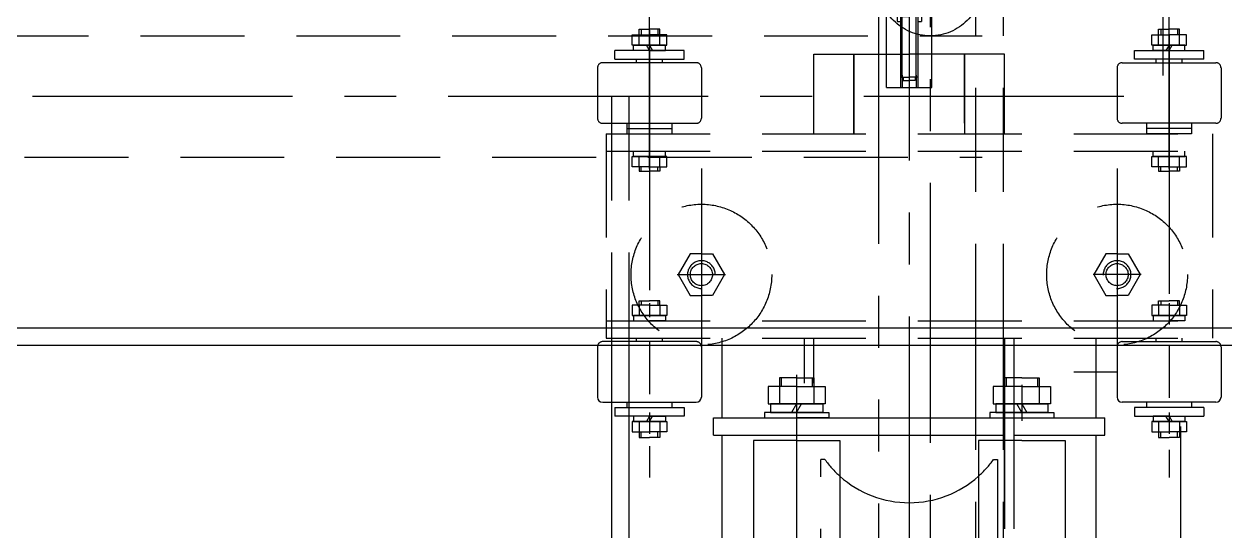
# Model space of a CAD drawing. Header units: millimetres. Extents: x 0 to 10092, y -1 to 7128.
# Drawn here: x 4886 to 5579, y 2116 to 2408 of the extents above; entities that cross this region are included whole.
import ezdxf

# ---------------------------------------------------------------- set-up
doc = ezdxf.new("R2010")
doc.units = ezdxf.units.MM
doc.header["$LTSCALE"] = 120
for name, pattern in [('F', [0.75, 0.5, -0.25]), ('G', [2, 1.25, -0.25, 0.25, -0.25]), ('K', [2.5, 1.25, -0.25, 0.25, -0.25, 0.25, -0.25])]:
    doc.linetypes.add(name, pattern=pattern)
for name, color, linetype in [('01', 7, 'Continuous'), ('02', 1, 'Continuous'), ('04', 2, 'F'), ('05', 4, 'G'), ('07', 6, 'K')]:
    doc.layers.add(name, color=color, linetype=linetype)

# ---------------------------------------------------------------- blocks, each defined once
blk = doc.blocks.new('rterter')
at = {"layer": '05'}
blk.add_line((3843.97, 2265.36), (3843.97, 2164.5), dxfattribs=at)
at = {"layer": '05', "color": 4, "linetype": 'G'}
for p, q in [((3621.72, 2258.09), (3621.72, 2216.47)), ((3653.47, 2259.55), (3653.47, 2214.78)), ((3685.22, 2259.55), (3685.22, 2214.78)), ((3716.97, 2258.09), (3716.97, 2216.47)), ((3748.72, 2258.09), (3748.72, 2216.47)), ((3748.72, 2258.09), (3748.72, 2216.47)), ((3780.47, 2259.55), (3780.47, 2214.78)), ((3812.22, 2259.55), (3812.22, 2214.78)), ((3843.97, 2259.55), (3843.97, 2214.78)), ((3485.53, 2237.14), (3890.46, 2237.14))]:
    blk.add_line(p, q, dxfattribs=at)
at = {"layer": '07', "color": 6, "linetype": 'K'}
for p, q in [((3843.97, 2260.64), (3835.08, 2260.64)), ((3835.08, 2260.64), (3835.08, 2254.64)), ((3839.57, 2260.64), (3839.57, 2254.64)), ((3843.97, 2260.64), (3852.85, 2260.64)), ((3848.37, 2260.64), (3848.37, 2254.64)), ((3852.85, 2260.64), (3852.85, 2254.64)), ((3639.34, 2253.64), (3640.34, 2254.64)), ((3639.34, 2253.64), (3639.34, 2250.87)), ((3639.34, 2253.64), (3699.34, 2253.64)), ((3640.34, 2254.64), (3698.34, 2254.64)), ((3647.92, 2257.64), (3659.02, 2257.64)), ((3647.92, 2257.64), (3647.92, 2254.64)), ((3659.02, 2257.64), (3659.02, 2254.64)), ((3679.67, 2257.64), (3679.67, 2254.64)), ((3690.77, 2257.64), (3679.67, 2257.64)), ((3690.77, 2257.64), (3690.77, 2254.64)), ((3699.34, 2253.64), (3698.34, 2254.64)), ((3699.34, 2253.64), (3699.34, 2250.87)), ((3702.84, 2253.64), (3703.84, 2254.64)), ((3702.84, 2253.64), (3762.84, 2253.64)), ((3702.84, 2253.64), (3702.84, 2250.87)), ((3703.84, 2254.64), (3761.84, 2254.64)), ((3711.42, 2257.64), (3711.42, 2254.64)), ((3711.42, 2257.64), (3722.52, 2257.64)), ((3722.52, 2257.64), (3722.52, 2254.64)), ((3754.27, 2257.64), (3743.17, 2257.64)), ((3743.17, 2257.64), (3743.17, 2254.64)), ((3754.27, 2257.64), (3754.27, 2254.64)), ((3762.84, 2253.64), (3761.84, 2254.64)), ((3762.84, 2253.64), (3762.84, 2250.87)), ((3766.34, 2253.64), (3767.34, 2254.64)), ((3766.34, 2253.64), (3826.34, 2253.64)), ((3766.34, 2253.64), (3766.34, 2250.87)), ((3767.34, 2254.64), (3825.34, 2254.64)), ((3774.92, 2257.64), (3774.92, 2254.64)), ((3774.92, 2257.64), (3786.02, 2257.64)), ((3786.02, 2257.64), (3786.02, 2254.64)), ((3806.67, 2257.64), (3817.77, 2257.64)), ((3806.67, 2257.64), (3806.67, 2254.64)), ((3817.77, 2257.64), (3817.77, 2254.64)), ((3826.34, 2253.64), (3825.34, 2254.64)), ((3826.34, 2253.64), (3826.34, 2250.87)), ((3829.84, 2253.64), (3830.84, 2254.64)), ((3829.84, 2253.64), (3858.09, 2253.64)), ((3829.84, 2253.64), (3829.84, 2250.87)), ((3830.84, 2254.64), (3857.09, 2254.64)), ((3835.08, 2254.64), (3843.97, 2254.64)), ((3838.47, 2254.64), (3838.47, 2213.14)), ((3852.85, 2254.64), (3843.97, 2254.64)), ((3849.47, 2254.64), (3849.47, 2213.14)), ((3858.09, 2253.64), (3857.09, 2254.64)), ((3858.09, 2253.64), (3858.09, 2250.87)), ((3607.38, 2250.87), (3667.81, 2250.87)), ((3607.38, 2250.87), (3607.38, 2246.59)), ((3607.38, 2246.59), (3667.81, 2246.59)), ((3613.69, 2246.59), (3613.69, 2244.59)), ((3629.74, 2246.59), (3629.74, 2244.59)), ((3639.34, 2250.87), (3699.34, 2250.87)), ((3645.44, 2246.59), (3645.44, 2244.59)), ((3661.49, 2246.59), (3661.49, 2244.59)), ((3667.81, 2250.87), (3667.81, 2246.59)), ((3670.88, 2250.87), (3670.88, 2246.59)), ((3670.88, 2250.87), (3731.31, 2250.87)), ((3670.88, 2246.59), (3731.31, 2246.59)), ((3677.19, 2246.59), (3677.19, 2244.59)), ((3693.24, 2246.59), (3693.24, 2244.59)), ((3702.84, 2250.87), (3762.84, 2250.87)), ((3708.94, 2246.59), (3708.94, 2244.59)), ((3724.99, 2246.59), (3724.99, 2244.59)), ((3731.31, 2250.87), (3731.31, 2246.59)), ((3734.38, 2250.87), (3794.81, 2250.87)), ((3734.38, 2250.87), (3734.38, 2246.59)), ((3734.38, 2246.59), (3794.81, 2246.59)), ((3740.69, 2246.59), (3740.69, 2244.59)), ((3756.74, 2246.59), (3756.74, 2244.59)), ((3766.34, 2250.87), (3826.34, 2250.87)), ((3772.44, 2246.59), (3772.44, 2244.59)), ((3788.49, 2246.59), (3788.49, 2244.59)), ((3794.81, 2250.87), (3794.81, 2246.59)), ((3797.88, 2250.87), (3858.31, 2250.87)), ((3797.88, 2250.87), (3797.88, 2246.59)), ((3797.88, 2246.59), (3858.31, 2246.59)), ((3804.19, 2246.59), (3804.19, 2244.59)), ((3820.24, 2246.59), (3820.24, 2244.59)), ((3829.84, 2250.87), (3858.31, 2250.87)), ((3835.94, 2246.59), (3835.94, 2244.59)), ((3851.99, 2246.59), (3851.99, 2244.59)), ((3858.31, 2250.87), (3858.31, 2246.59)), ((3612.19, 2244.59), (3612.19, 2229.69)), ((3631.24, 2244.59), (3612.19, 2244.59)), ((3631.24, 2244.59), (3631.24, 2229.69)), ((3643.94, 2244.59), (3662.99, 2244.59)), ((3643.94, 2244.59), (3643.94, 2229.69)), ((3662.99, 2244.59), (3662.99, 2229.69)), ((3694.74, 2244.59), (3675.69, 2244.59)), ((3675.69, 2244.59), (3675.69, 2229.69)), ((3694.74, 2244.59), (3694.74, 2229.69)), ((3707.44, 2244.59), (3707.44, 2229.69)), ((3707.44, 2244.59), (3726.49, 2244.59)), ((3726.49, 2244.59), (3726.49, 2229.69)), ((3758.24, 2244.59), (3739.19, 2244.59)), ((3739.19, 2244.59), (3739.19, 2229.69)), ((3758.24, 2244.59), (3758.24, 2229.69)), ((3770.94, 2244.59), (3770.94, 2229.69)), ((3770.94, 2244.59), (3789.99, 2244.59)), ((3789.99, 2244.59), (3789.99, 2229.69)), ((3802.69, 2244.59), (3802.69, 2229.69)), ((3821.74, 2244.59), (3802.69, 2244.59)), ((3821.74, 2244.59), (3821.74, 2229.69)), ((3834.44, 2244.59), (3853.49, 2244.59)), ((3834.44, 2244.59), (3834.44, 2229.69)), ((3853.49, 2244.59), (3853.49, 2229.69)), ((3607.38, 2227.69), (3667.81, 2227.69)), ((3607.38, 2227.69), (3607.38, 2223.41)), ((3631.24, 2229.69), (3612.19, 2229.69)), ((3613.69, 2229.69), (3613.69, 2227.69)), ((3629.74, 2229.69), (3629.74, 2227.69)), ((3643.94, 2229.69), (3662.99, 2229.69)), ((3645.44, 2229.69), (3645.44, 2227.69)), ((3661.49, 2229.69), (3661.49, 2227.69)), ((3667.81, 2227.69), (3667.81, 2223.41)), ((3670.88, 2227.69), (3731.31, 2227.69)), ((3670.88, 2227.69), (3670.88, 2223.41)), ((3694.74, 2229.69), (3675.69, 2229.69)), ((3677.19, 2229.69), (3677.19, 2227.69)), ((3693.24, 2229.69), (3693.24, 2227.69)), ((3707.44, 2229.69), (3726.49, 2229.69)), ((3708.94, 2229.69), (3708.94, 2227.69)), ((3724.99, 2229.69), (3724.99, 2227.69)), ((3731.31, 2227.69), (3731.31, 2223.41)), ((3734.38, 2227.69), (3794.81, 2227.69)), ((3734.38, 2227.69), (3734.38, 2223.41)), ((3758.24, 2229.69), (3739.19, 2229.69)), ((3740.69, 2229.69), (3740.69, 2227.69)), ((3756.74, 2229.69), (3756.74, 2227.69)), ((3770.94, 2229.69), (3789.99, 2229.69)), ((3772.44, 2229.69), (3772.44, 2227.69)), ((3788.49, 2229.69), (3788.49, 2227.69)), ((3794.81, 2227.69), (3794.81, 2223.41)), ((3797.88, 2227.69), (3858.31, 2227.69)), ((3797.88, 2227.69), (3797.88, 2223.41)), ((3821.74, 2229.69), (3802.69, 2229.69)), ((3804.19, 2229.69), (3804.19, 2227.69)), ((3820.24, 2229.69), (3820.24, 2227.69)), ((3834.44, 2229.69), (3853.49, 2229.69)), ((3835.94, 2229.69), (3835.94, 2227.69)), ((3851.99, 2229.69), (3851.99, 2227.69)), ((3858.31, 2227.69), (3858.31, 2223.41)), ((3607.38, 2223.41), (3667.81, 2223.41)), ((3639.34, 2220.64), (3639.34, 2223.41)), ((3640.34, 2219.64), (3639.34, 2220.64)), ((3639.34, 2220.64), (3699.34, 2220.64)), ((3640.34, 2219.64), (3698.34, 2219.64)), ((3647.92, 2216.64), (3647.92, 2219.64)), ((3659.02, 2216.64), (3659.02, 2219.64)), ((3667.81, 2223.41), (3670.88, 2223.41)), ((3670.88, 2223.41), (3731.31, 2223.41)), ((3679.67, 2216.64), (3679.67, 2219.64)), ((3690.77, 2216.64), (3690.77, 2219.64)), ((3698.34, 2219.64), (3699.34, 2220.64)), ((3699.34, 2220.64), (3699.34, 2223.41)), ((3702.84, 2220.64), (3702.84, 2223.41)), ((3702.84, 2220.64), (3762.84, 2220.64)), ((3703.84, 2219.64), (3702.84, 2220.64)), ((3703.84, 2219.64), (3761.84, 2219.64)), ((3711.42, 2216.64), (3711.42, 2219.64)), ((3722.52, 2216.64), (3722.52, 2219.64)), ((3731.31, 2223.41), (3734.38, 2223.41)), ((3734.38, 2223.41), (3794.81, 2223.41)), ((3743.17, 2216.64), (3743.17, 2219.64)), ((3754.27, 2216.64), (3754.27, 2219.64)), ((3761.84, 2219.64), (3762.84, 2220.64)), ((3762.84, 2220.64), (3762.84, 2223.41)), ((3766.34, 2220.64), (3766.34, 2223.41)), ((3766.34, 2220.64), (3826.34, 2220.64)), ((3767.34, 2219.64), (3766.34, 2220.64)), ((3767.34, 2219.64), (3825.34, 2219.64)), ((3774.92, 2216.64), (3774.92, 2219.64)), ((3786.02, 2216.64), (3786.02, 2219.64)), ((3794.81, 2223.41), (3797.88, 2223.41)), ((3797.88, 2223.41), (3858.31, 2223.41)), ((3806.67, 2216.64), (3806.67, 2219.64)), ((3817.77, 2216.64), (3817.77, 2219.64)), ((3825.34, 2219.64), (3826.34, 2220.64)), ((3826.34, 2220.64), (3826.34, 2223.41)), ((3829.84, 2220.64), (3829.84, 2223.41)), ((3829.84, 2220.64), (3858.09, 2220.64)), ((3830.84, 2219.64), (3829.84, 2220.64)), ((3830.84, 2219.64), (3857.09, 2219.64)), ((3830.84, 2171.64), (3830.84, 2219.64)), ((3836.97, 2219.64), (3836.97, 2209.64)), ((3850.97, 2219.64), (3850.97, 2209.64)), ((3857.09, 2219.64), (3858.09, 2220.64)), ((3857.09, 2171.64), (3857.09, 2219.64)), ((3858.09, 2220.64), (3858.09, 2223.41)), ((3647.92, 2216.64), (3659.02, 2216.64)), ((3690.77, 2216.64), (3679.67, 2216.64)), ((3711.42, 2216.64), (3722.52, 2216.64)), ((3754.27, 2216.64), (3743.17, 2216.64)), ((3774.92, 2216.64), (3786.02, 2216.64)), ((3806.67, 2216.64), (3817.77, 2216.64)), ((3838.47, 2213.14), (3843.97, 2213.14)), ((3838.47, 2213.14), (3838.97, 2212.64)), ((3838.97, 2212.64), (3838.97, 2177.58)), ((3838.97, 2212.64), (3843.97, 2212.64)), ((3839.97, 2177.58), (3839.97, 2212.64)), ((3849.47, 2213.14), (3843.97, 2213.14)), ((3848.97, 2212.64), (3843.97, 2212.64)), ((3847.97, 2177.58), (3847.97, 2212.64)), ((3849.47, 2213.14), (3848.97, 2212.64)), ((3848.97, 2212.64), (3848.97, 2177.58)), ((3836.97, 2209.64), (3838.97, 2209.64)), ((3848.97, 2209.64), (3850.97, 2209.64)), ((3838.97, 2178.64), (3838.97, 2171.64)), ((3838.97, 2177.58), (3843.97, 2177.58)), ((3839.97, 2178.64), (3839.97, 2171.64)), ((3840.47, 2177.58), (3840.47, 2175.58)), ((3848.97, 2177.58), (3843.97, 2177.58)), ((3847.47, 2177.58), (3847.47, 2175.58)), ((3847.97, 2178.64), (3847.97, 2171.64)), ((3848.97, 2178.64), (3848.97, 2171.64)), ((3830.84, 2171.64), (3857.09, 2171.64)), ((3840.47, 2175.58), (3843.97, 2175.58)), ((3847.47, 2175.58), (3843.97, 2175.58))]:
    blk.add_line(p, q, dxfattribs=at)
for centre, start, end in [((3653.5, 2274.63), 251.81383, 287.99958), ((3685.19, 2274.63), 252.00042, 288.18617), ((3717, 2274.63), 251.81383, 287.99958), ((3748.69, 2274.63), 252.00042, 288.18617), ((3780.5, 2274.63), 251.81383, 287.99958), ((3812.25, 2274.63), 251.81383, 287.99958), ((3653.5, 2199.64), 72.00042, 108.18617), ((3685.19, 2199.64), 71.81383, 107.99958), ((3717, 2199.64), 72.00042, 108.18617), ((3748.69, 2199.64), 71.81383, 107.99958), ((3780.5, 2199.64), 72.00042, 108.18617), ((3812.25, 2199.64), 72.00042, 108.18617)]:
    blk.add_arc(centre, 17.87, start, end, dxfattribs=at)
blk = doc.blocks.new('*U23')
at = {"layer": '01'}
for p, q in [((-15.1, 5), (-15.1, 0)), ((0, 5), (-15.1, 5)), ((-15.1, 0), (0, 0)), ((0, 0), (-2.89, 5)), ((0, 5), (2.89, 0)), ((0, 5), (15.1, 5)), ((15.1, 0), (0, 0)), ((15.1, 5), (15.1, 0))]:
    blk.add_line(p, q, dxfattribs=at)
at = {"layer": '05'}
blk.add_line((0, 7.1), (0, -2.1), dxfattribs=at)
blk = doc.blocks.new('*U22')
at = {"layer": '01'}
for p, q in [((-9.2, 3.1), (-9.2, 0)), ((0, 3.1), (-9.2, 3.1)), ((-9.2, 0), (0, 0)), ((0, 0), (-1.79, 3.1)), ((0, 3.1), (1.79, 0)), ((0, 3.1), (9.2, 3.1)), ((9.2, 0), (0, 0)), ((9.2, 3.1), (9.2, 0))]:
    blk.add_line(p, q, dxfattribs=at)
at = {"layer": '05'}
blk.add_line((0, 5.2), (0, -2.1), dxfattribs=at)
blk = doc.blocks.new('*U25')
at = {"layer": '01'}
for p, q in [((-6, 0), (-6, 10.02)), ((-6, 10.02), (0, 10.02)), ((0, 10.02), (0, 0)), ((-6, 6), (0, 6)), ((0, -10.02), (0, 0)), ((-6, 0), (-6, -10.02)), ((-6, -6), (0, -6)), ((-6, -10.02), (0, -10.02))]:
    blk.add_line(p, q, dxfattribs=at)
at = {"layer": '05'}
blk.add_line((-7.05, 0), (1.05, 0), dxfattribs=at)
blk = doc.blocks.new('*U26')
at = {"layer": '01'}
for p, q in [((-10, 0), (-10, 16.48)), ((-10, 16.48), (0, 16.48)), ((0, 16.48), (0, 0)), ((-10, 10), (0, 10)), ((0, -16.48), (0, 0)), ((-10, 0), (-10, -16.48)), ((-10, -10), (0, -10)), ((-10, -16.48), (0, -16.48))]:
    blk.add_line(p, q, dxfattribs=at)
at = {"layer": '05'}
blk.add_line((-11.05, 0), (1.05, 0), dxfattribs=at)

msp = doc.modelspace()

# ---------------------------------------------------------------- linework, layer by layer
for p, q in [((5277.1781, 2324.7471), (5277.1781, 2210.1452)), ((5517.1781, 2324.7471), (5517.1781, 2210.1452)), ((5289.1781, 2180.9149), (5289.1781, 2221.9099)), ((5342.1781, 2200.9149), (5342.1781, 2221.9099)), ((5505.1781, 2180.9149), (5505.1781, 2221.9099)), ((5284.1781, 2170.9149), (5284.1781, 2180.9149)), ((5510.1781, 2170.9149), (5510.1781, 2180.9149)), ((5284.1781, 2170.9149), (5332.1781, 2170.9149)), ((5289.1781, 1786.9099), (5289.1781, 2170.9149)), ((5505.1781, 1786.9099), (5505.1781, 2170.9149)), ((5332.1781, 2167.9149), (5307.1781, 2167.9149)), ((5332.1781, 2167.9149), (5357.1781, 2167.9149)), ((5462.1781, 2167.9149), (5437.1781, 2167.9149)), ((5462.1781, 2167.9149), (5487.1781, 2167.9149))]:
    msp.add_line(p, q)
at = {"layer": '01'}
for p, q in [((1503.8418, 2232.9099), (5738.8418, 2232.9099)), ((1503.8418, 2222.9099), (5738.8418, 2222.9099)), ((5492.1781, 2207.4099), (5517.1781, 2207.4099)), ((5332.1781, 2203.9149), (5322.1781, 2203.9149)), ((5322.1781, 2203.9149), (5322.1781, 2198.9149)), ((5332.1781, 2203.9149), (5342.1781, 2203.9149)), ((5342.1781, 2203.9149), (5342.1781, 2198.9149)), ((5462.1781, 2203.9149), (5452.1781, 2203.9149)), ((5452.1781, 2203.9149), (5452.1781, 2198.9149)), ((5462.1781, 2203.9149), (5472.1781, 2203.9149)), ((5472.1781, 2203.9149), (5472.1781, 2198.9149)), ((5220.1781, 2189.9099), (5247.1781, 2189.9099)), ((5227.1781, 2186.9099), (5241.1781, 2186.9099)), ((5234.1781, 2189.9099), (5234.1781, 2186.9099)), ((5234.1781, 2186.9099), (5241.1781, 2186.9099)), ((5239.6781, 2186.9099), (5254.6781, 2186.9099)), ((5247.1781, 2189.9099), (5274.1781, 2189.9099)), ((5253.1781, 2186.9099), (5267.1781, 2186.9099)), ((5253.1781, 2186.9099), (5260.1781, 2186.9099)), ((5260.1781, 2189.9099), (5260.1781, 2186.9099)), ((5547.1781, 2189.9099), (5520.1781, 2189.9099)), ((5541.1781, 2186.9099), (5527.1781, 2186.9099)), ((5534.1781, 2189.9099), (5534.1781, 2186.9099)), ((5541.1781, 2186.9099), (5534.1781, 2186.9099)), ((5554.6781, 2186.9099), (5539.6781, 2186.9099)), ((5574.1781, 2189.9099), (5547.1781, 2189.9099)), ((5567.1781, 2186.9099), (5553.1781, 2186.9099)), ((5560.1781, 2186.9099), (5553.1781, 2186.9099)), ((5560.1781, 2189.9099), (5560.1781, 2186.9099)), ((5313.6781, 2183.9149), (5313.6781, 2180.9149)), ((5332.1781, 2183.9149), (5313.6781, 2183.9149)), ((5332.1781, 2183.9149), (5350.6781, 2183.9149)), ((5350.6781, 2180.9149), (5332.1781, 2180.9149)), ((5350.6781, 2183.9149), (5350.6781, 2180.9149)), ((5443.6781, 2183.9149), (5443.6781, 2180.9149)), ((5462.1781, 2183.9149), (5443.6781, 2183.9149)), ((5443.6781, 2180.9149), (5462.1781, 2180.9149)), ((5462.1781, 2183.9149), (5480.6781, 2183.9149)), ((5480.6781, 2183.9149), (5480.6781, 2180.9149)), ((5241.1781, 2172.8099), (5241.1781, 2169.5729)), ((5253.1781, 2172.8099), (5253.1781, 2169.5729)), ((5541.1781, 2172.8099), (5541.1781, 2169.5729)), ((5553.1781, 2172.8099), (5553.1781, 2169.5729)), ((5241.1781, 2169.5729), (5247.1781, 2169.5729)), ((5253.1781, 2169.5729), (5247.1781, 2169.5729)), ((5541.1781, 2169.5729), (5547.1781, 2169.5729)), ((5553.1781, 2169.5729), (5547.1781, 2169.5729))]:
    msp.add_line(p, q, dxfattribs=at)
at = {"layer": '01', "color": 7, "linetype": 'Continuous'}
for p, q in [((5452.1781, 2226.9099), (5452.1781, 2116.9099)), ((5217.1781, 2221.9099), (5217.1781, 2192.9099)), ((5225.3418, 2222.4099), (5225.3418, 1871.4126)), ((5235.3418, 2222.4099), (5235.3418, 1871.4126)), ((5277.1781, 2221.9099), (5277.1781, 2192.9099)), ((5452.1781, 2116.9099), (5452.1781, 2221.9099)), ((5457.6781, 2116.9099), (5457.6781, 2221.9099)), ((5517.1781, 2221.9099), (5517.1781, 2192.9099)), ((5577.1781, 2221.9099), (5577.1781, 2192.9099)), ((5267.1781, 2181.9099), (5227.1781, 2181.9099)), ((5284.1781, 2180.9149), (5452.1781, 2180.9149)), ((5457.6781, 2180.9149), (5510.1781, 2180.9149)), ((5527.1781, 2181.9099), (5567.1781, 2181.9099)), ((5332.1781, 2170.9149), (5452.1781, 2170.9149)), ((5457.6781, 2170.9149), (5510.1781, 2170.9149)), ((5307.1781, 2167.9149), (5307.1781, 1786.9099)), ((5357.1781, 2167.9149), (5357.1781, 1786.9099)), ((5437.1781, 2167.9149), (5437.1781, 1786.9099)), ((5487.1781, 2167.9149), (5487.1781, 1786.9099))]:
    msp.add_line(p, q, dxfattribs=at)
for centre, start, end in [((5220.1781, 2192.9099), 180, 270), ((5574.1781, 2192.9099), 270, 0)]:
    msp.add_arc(centre, 3, start, end, dxfattribs=at)
at = {"layer": '01'}
for centre, radius, start, end in [((5274.1781, 2192.9099), 3, 270, 0), ((5520.1781, 2192.9099), 3, 180, 270), ((5397.1781, 2191.9099), 60, 228.1896851, 270), ((5397.1781, 2191.9099), 60, 270, 311.8103149)]:
    msp.add_arc(centre, radius, start, end, dxfattribs=at)
at = {"layer": '02'}
for p, q in [((5323.1781, 2203.9149), (5323.1781, 2198.9149)), ((5341.1781, 2203.9149), (5341.1781, 2198.9149)), ((5453.1781, 2203.9149), (5453.1781, 2198.9149)), ((5471.1781, 2203.9149), (5471.1781, 2198.9149)), ((5242.3781, 2169.5729), (5242.3781, 2172.8099)), ((5251.9781, 2169.5729), (5251.9781, 2172.8099)), ((5542.3781, 2169.5729), (5542.3781, 2172.8099)), ((5551.9781, 2169.5729), (5551.9781, 2172.8099))]:
    msp.add_line(p, q, dxfattribs=at)
at = {"layer": '04', "color": 2, "linetype": 'F'}
for p, q in [((5435.3418, 2551.4099), (5435.3418, 2222.4099)), ((5451.3418, 2551.4099), (5451.3418, 2222.4099)), ((1803.3418, 2401.4099), (5439.3418, 2401.4099)), ((5237.1631, 2402.0099), (5247.1781, 2402.0099)), ((5237.1631, 2396.0099), (5237.1631, 2402.0099)), ((5241.1781, 2402.0099), (5241.1781, 2405.2469)), ((5241.1781, 2405.2469), (5247.1781, 2405.2469)), ((5241.1781, 2396.0099), (5241.1781, 2402.0099)), ((5242.3781, 2405.2469), (5242.3781, 2402.0099)), ((5253.1781, 2405.2469), (5247.1781, 2405.2469)), ((5247.1781, 2394.9582), (5247.1781, 2403.0616)), ((5257.1931, 2402.0099), (5247.1781, 2402.0099)), ((5251.9781, 2405.2469), (5251.9781, 2402.0099)), ((5253.1781, 2402.0099), (5253.1781, 2405.2469)), ((5253.1781, 2396.0099), (5253.1781, 2402.0099)), ((5257.1931, 2396.0099), (5257.1931, 2402.0099)), ((5537.1631, 2402.0099), (5547.1781, 2402.0099)), ((5537.1631, 2396.0099), (5537.1631, 2402.0099)), ((5541.1781, 2402.0099), (5541.1781, 2405.2469)), ((5541.1781, 2405.2469), (5547.1781, 2405.2469)), ((5541.1781, 2396.0099), (5541.1781, 2402.0099)), ((5542.3781, 2405.2469), (5542.3781, 2402.0099)), ((5553.1781, 2405.2469), (5547.1781, 2405.2469)), ((5547.1781, 2394.9582), (5547.1781, 2403.0616)), ((5557.1931, 2402.0099), (5547.1781, 2402.0099)), ((5551.9781, 2405.2469), (5551.9781, 2402.0099)), ((5553.1781, 2402.0099), (5553.1781, 2405.2469)), ((5553.1781, 2396.0099), (5553.1781, 2402.0099)), ((5557.1931, 2396.0099), (5557.1931, 2402.0099)), ((5267.1781, 2392.9099), (5227.1781, 2392.9099)), ((5227.1781, 2387.9099), (5227.1781, 2392.9099)), ((5247.1781, 2396.0099), (5237.1631, 2396.0099)), ((5237.9781, 2396.0099), (5247.1781, 2396.0099)), ((5237.9781, 2392.9099), (5237.9781, 2396.0099)), ((5247.1781, 2392.9099), (5237.9781, 2392.9099)), ((5247.1781, 2392.9099), (5245.3883, 2396.0099)), ((5247.1781, 2390.8132), (5247.1781, 2398.1056)), ((5256.3781, 2396.0099), (5247.1781, 2396.0099)), ((5247.1781, 2396.0099), (5248.9679, 2392.9099)), ((5247.1781, 2396.0099), (5257.1931, 2396.0099)), ((5247.1781, 2392.9099), (5256.3781, 2392.9099)), ((5256.3781, 2392.9099), (5256.3781, 2396.0099)), ((5267.1781, 2387.9099), (5267.1781, 2392.9099)), ((5527.1781, 2392.9099), (5567.1781, 2392.9099)), ((5527.1781, 2387.9099), (5527.1781, 2392.9099)), ((5547.1781, 2396.0099), (5537.1631, 2396.0099)), ((5537.9781, 2396.0099), (5547.1781, 2396.0099)), ((5537.9781, 2392.9099), (5537.9781, 2396.0099)), ((5547.1781, 2392.9099), (5537.9781, 2392.9099)), ((5547.1781, 2396.0099), (5545.3883, 2392.9099)), ((5547.1781, 2390.8132), (5547.1781, 2398.1056)), ((5556.3781, 2396.0099), (5547.1781, 2396.0099)), ((5547.1781, 2392.9099), (5548.9679, 2396.0099)), ((5547.1781, 2396.0099), (5557.1931, 2396.0099)), ((5547.1781, 2392.9099), (5556.3781, 2392.9099)), ((5556.3781, 2392.9099), (5556.3781, 2396.0099)), ((5567.1781, 2387.9099), (5567.1781, 2392.9099)), ((5247.1781, 2385.9099), (5220.1781, 2385.9099)), ((5227.1781, 2387.9099), (5267.1781, 2387.9099)), ((5239.6781, 2385.9099), (5239.6781, 2387.9099)), ((5274.1781, 2385.9099), (5247.1781, 2385.9099)), ((5254.6781, 2385.9099), (5254.6781, 2387.9099)), ((5342.1781, 2390.9099), (5397.1781, 2390.9099)), ((5342.1781, 2344.9099), (5342.1781, 2390.9099)), ((5365.1781, 2344.9099), (5365.1781, 2390.9099)), ((5365.1781, 2390.9099), (5365.1781, 2344.9099)), ((5452.1781, 2390.9099), (5397.1781, 2390.9099)), ((5429.1781, 2350.9099), (5429.1781, 2390.9099)), ((5429.1781, 2390.9099), (5429.1781, 2344.9099)), ((5452.1781, 2344.9099), (5452.1781, 2390.9099)), ((5520.1781, 2385.9099), (5547.1781, 2385.9099)), ((5567.1781, 2387.9099), (5527.1781, 2387.9099)), ((5539.6781, 2385.9099), (5539.6781, 2387.9099)), ((5547.1781, 2385.9099), (5574.1781, 2385.9099)), ((5554.6781, 2385.9099), (5554.6781, 2387.9099)), ((5217.1781, 2382.9099), (5217.1781, 2353.9099)), ((5277.1781, 2382.9099), (5277.1781, 2353.9099)), ((5517.1781, 2382.9099), (5517.1781, 2353.9099)), ((5577.1781, 2382.9099), (5577.1781, 2353.9099)), ((5225.3418, 2366.4099), (5225.3418, 2222.4099)), ((5235.3418, 2366.4099), (5225.3418, 2366.4099)), ((5235.3418, 2366.4099), (5235.3418, 2222.4099)), ((5220.1781, 2350.9099), (5247.1781, 2350.9099)), ((5234.1781, 2350.9099), (5234.1781, 2347.9099)), ((5247.1781, 2350.9099), (5274.1781, 2350.9099)), ((5260.1781, 2350.9099), (5260.1781, 2347.9099)), ((5547.1781, 2350.9099), (5520.1781, 2350.9099)), ((5534.1781, 2350.9099), (5534.1781, 2347.9099)), ((5574.1781, 2350.9099), (5547.1781, 2350.9099)), ((5560.1781, 2350.9099), (5560.1781, 2347.9099)), ((5222.1781, 2344.9099), (5222.1781, 2226.9099)), ((5222.1781, 2344.9099), (5572.1781, 2344.9099)), ((5234.1781, 2347.9099), (5234.1781, 2344.9099)), ((5234.1781, 2347.9099), (5247.1781, 2347.9099)), ((5234.1781, 2344.9099), (5260.1781, 2344.9099)), ((5247.1781, 2347.9099), (5260.1781, 2347.9099)), ((5260.1781, 2347.9099), (5260.1781, 2344.9099)), ((5547.1781, 2347.9099), (5534.1781, 2347.9099)), ((5534.1781, 2347.9099), (5534.1781, 2344.9099)), ((5560.1781, 2344.9099), (5534.1781, 2344.9099)), ((5560.1781, 2347.9099), (5547.1781, 2347.9099)), ((5560.1781, 2347.9099), (5560.1781, 2344.9099)), ((5572.1781, 2344.9099), (5572.1781, 2226.9099)), ((5247.1781, 2329.7132), (5247.1781, 2337.0056)), ((5247.1781, 2336.962), (5247.1781, 2330.0983)), ((5547.1781, 2329.7132), (5547.1781, 2337.0056)), ((5547.1781, 2336.962), (5547.1781, 2330.0983)), ((3626.3418, 2331.4099), (5439.3418, 2331.4099)), ((5222.1781, 2334.9099), (5572.1781, 2334.9099)), ((5237.1631, 2331.8099), (5247.1781, 2331.8099)), ((5237.1631, 2325.8099), (5237.1631, 2331.8099)), ((5237.9781, 2331.8099), (5237.9781, 2334.9099)), ((5247.1781, 2331.8099), (5237.9781, 2331.8099)), ((5241.1781, 2325.8099), (5241.1781, 2331.8099)), ((5247.1781, 2324.7582), (5247.1781, 2332.8616)), ((5257.1931, 2331.8099), (5247.1781, 2331.8099)), ((5247.1781, 2331.8099), (5256.3781, 2331.8099)), ((5253.1781, 2325.8099), (5253.1781, 2331.8099)), ((5256.3781, 2331.8099), (5256.3781, 2334.9099)), ((5257.1931, 2325.8099), (5257.1931, 2331.8099)), ((5537.1631, 2331.8099), (5547.1781, 2331.8099)), ((5537.1631, 2325.8099), (5537.1631, 2331.8099)), ((5537.9781, 2331.8099), (5537.9781, 2334.9099)), ((5547.1781, 2331.8099), (5537.9781, 2331.8099)), ((5541.1781, 2325.8099), (5541.1781, 2331.8099)), ((5547.1781, 2324.7582), (5547.1781, 2332.8616)), ((5557.1931, 2331.8099), (5547.1781, 2331.8099)), ((5547.1781, 2331.8099), (5556.3781, 2331.8099)), ((5553.1781, 2325.8099), (5553.1781, 2331.8099)), ((5556.3781, 2331.8099), (5556.3781, 2334.9099)), ((5557.1931, 2325.8099), (5557.1931, 2331.8099)), ((5247.1781, 2325.8099), (5237.1631, 2325.8099)), ((5241.1781, 2325.8099), (5241.1781, 2323.3768)), ((5241.1781, 2323.3768), (5247.1781, 2323.3768)), ((5242.3781, 2323.3768), (5242.3781, 2325.8099)), ((5247.1781, 2325.8099), (5257.1931, 2325.8099)), ((5253.1781, 2323.3768), (5247.1781, 2323.3768)), ((5251.9781, 2323.3768), (5251.9781, 2325.8099)), ((5253.1781, 2325.8099), (5253.1781, 2323.3768)), ((5547.1781, 2325.8099), (5537.1631, 2325.8099)), ((5541.1781, 2325.8099), (5541.1781, 2323.3768)), ((5541.1781, 2323.3768), (5547.1781, 2323.3768)), ((5542.3781, 2323.3768), (5542.3781, 2325.8099)), ((5547.1781, 2325.8099), (5557.1931, 2325.8099)), ((5553.1781, 2323.3768), (5547.1781, 2323.3768)), ((5551.9781, 2323.3768), (5551.9781, 2325.8099)), ((5553.1781, 2325.8099), (5553.1781, 2323.3768)), ((5270.7307, 2275.5867), (5263.8031, 2263.5867)), ((5277.1781, 2275.5867), (5270.7307, 2275.5867)), ((5277.1781, 2276.1513), (5277.1781, 2250.7713)), ((5277.1781, 2275.5867), (5283.6254, 2275.5867)), ((5283.6254, 2275.5867), (5290.5531, 2263.5867)), ((5510.7307, 2275.5867), (5503.8031, 2263.5867)), ((5517.1781, 2275.5867), (5510.7307, 2275.5867)), ((5517.1781, 2276.1513), (5517.1781, 2250.7713)), ((5517.1781, 2275.5867), (5523.6254, 2275.5867)), ((5523.6254, 2275.5867), (5530.5531, 2263.5867)), ((5263.2589, 2263.5867), (5291.0648, 2263.5867)), ((5263.8031, 2263.5867), (5270.7307, 2251.5867)), ((5290.5531, 2263.5867), (5283.6254, 2251.5867)), ((5531.0972, 2263.5867), (5503.2914, 2263.5867)), ((5503.8031, 2263.5867), (5510.7307, 2251.5867)), ((5530.5531, 2263.5867), (5523.6254, 2251.5867)), ((5241.1781, 2246.0099), (5241.1781, 2248.443)), ((5241.1781, 2248.443), (5247.1781, 2248.443)), ((5242.3781, 2248.443), (5242.3781, 2246.0099)), ((5253.1781, 2248.443), (5247.1781, 2248.443)), ((5247.1781, 2247.0616), (5247.1781, 2238.9582)), ((5251.9781, 2248.443), (5251.9781, 2246.0099)), ((5253.1781, 2246.0099), (5253.1781, 2248.443)), ((5270.7307, 2251.5867), (5277.1781, 2251.5867)), ((5283.6254, 2251.5867), (5277.1781, 2251.5867)), ((5510.7307, 2251.5867), (5517.1781, 2251.5867)), ((5523.6254, 2251.5867), (5517.1781, 2251.5867)), ((5541.1781, 2246.0099), (5541.1781, 2248.443)), ((5541.1781, 2248.443), (5547.1781, 2248.443)), ((5542.3781, 2248.443), (5542.3781, 2246.0099)), ((5553.1781, 2248.443), (5547.1781, 2248.443)), ((5547.1781, 2247.0616), (5547.1781, 2238.9582)), ((5551.9781, 2248.443), (5551.9781, 2246.0099)), ((5553.1781, 2246.0099), (5553.1781, 2248.443)), ((5247.1781, 2246.0099), (5237.1631, 2246.0099)), ((5237.1631, 2246.0099), (5237.1631, 2240.0099)), ((5237.1631, 2240.0099), (5247.1781, 2240.0099)), ((5237.9781, 2240.0099), (5237.9781, 2236.9099)), ((5247.1781, 2240.0099), (5237.9781, 2240.0099)), ((5241.1781, 2246.0099), (5241.1781, 2240.0099)), ((5247.1781, 2246.0099), (5257.1931, 2246.0099)), ((5257.1931, 2240.0099), (5247.1781, 2240.0099)), ((5247.1781, 2240.0099), (5256.3781, 2240.0099)), ((5253.1781, 2246.0099), (5253.1781, 2240.0099)), ((5256.3781, 2240.0099), (5256.3781, 2236.9099)), ((5257.1931, 2246.0099), (5257.1931, 2240.0099)), ((5547.1781, 2246.0099), (5537.1631, 2246.0099)), ((5537.1631, 2246.0099), (5537.1631, 2240.0099)), ((5537.1631, 2240.0099), (5547.1781, 2240.0099)), ((5537.9781, 2240.0099), (5537.9781, 2236.9099)), ((5547.1781, 2240.0099), (5537.9781, 2240.0099)), ((5541.1781, 2246.0099), (5541.1781, 2240.0099)), ((5547.1781, 2246.0099), (5557.1931, 2246.0099)), ((5547.1781, 2242.1066), (5547.1781, 2234.8142)), ((5557.1931, 2240.0099), (5547.1781, 2240.0099)), ((5547.1781, 2240.0099), (5556.3781, 2240.0099)), ((5553.1781, 2246.0099), (5553.1781, 2240.0099)), ((5556.3781, 2240.0099), (5556.3781, 2236.9099)), ((5557.1931, 2246.0099), (5557.1931, 2240.0099)), ((5222.1781, 2236.9099), (5572.1781, 2236.9099)), ((5237.9781, 2236.9099), (5247.1781, 2236.9099)), ((5256.3781, 2236.9099), (5247.1781, 2236.9099)), ((5537.9781, 2236.9099), (5547.1781, 2236.9099)), ((5556.3781, 2236.9099), (5547.1781, 2236.9099)), ((5222.1781, 2226.9099), (5572.1781, 2226.9099)), ((5239.6781, 2224.9099), (5239.6781, 2226.9099)), ((5254.6781, 2224.9099), (5254.6781, 2226.9099)), ((5289.1781, 2221.9099), (5289.1781, 2226.9099)), ((5336.6781, 2200.9149), (5336.6781, 2226.9099)), ((5342.1781, 2221.9099), (5342.1781, 2226.9099)), ((5452.1781, 2221.9099), (5452.1781, 2226.9099)), ((5457.6781, 2221.9099), (5457.6781, 2226.9099)), ((5505.1781, 2221.9099), (5505.1781, 2226.9099)), ((5539.6781, 2224.9099), (5539.6781, 2226.9099)), ((5554.6781, 2224.9099), (5554.6781, 2226.9099)), ((5247.1781, 2224.9099), (5220.1781, 2224.9099)), ((5274.1781, 2224.9099), (5247.1781, 2224.9099)), ((5435.3418, 2222.4099), (5435.3418, 1772.4099)), ((5451.3418, 2222.4099), (5451.3418, 1772.4099)), ((5520.1781, 2224.9099), (5547.1781, 2224.9099)), ((5547.1781, 2224.9099), (5574.1781, 2224.9099)), ((5348.4441, 2156.9099), (5346.1781, 2156.9099)), ((5346.1781, 2056.9099), (5346.1781, 2156.9099)), ((5445.9121, 2156.9099), (5448.1781, 2156.9099)), ((5448.1781, 2156.9099), (5448.1781, 2056.9099))]:
    msp.add_line(p, q, dxfattribs=at)
for centre, radius in [((5277.1781, 2263.5867), 40.6214), ((5517.1781, 2263.5867), 40.6214), ((5277.1781, 2263.5867), 6.4), ((5517.1781, 2263.5867), 6.4)]:
    msp.add_circle(centre, radius, dxfattribs=at)
for centre, radius, start, end in [((5220.1781, 2382.9099), 3, 90, 180), ((5274.1781, 2382.9099), 3, 0, 90), ((5520.1781, 2382.9099), 3, 90, 180), ((5574.1781, 2382.9099), 3, 0, 90), ((5220.1781, 2353.9099), 3, 180, 270), ((5274.1781, 2353.9099), 3, 270, 0), ((5520.1781, 2353.9099), 3, 180, 270), ((5574.1781, 2353.9099), 3, 270, 0), ((5277.1781, 2263.5867), 8, 357.4189625, 271.9582147), ((5517.1781, 2263.5867), 8, 268.0417853, 182.5810375), ((5220.1781, 2221.9099), 3, 90, 180), ((5274.1781, 2221.9099), 3, 0, 90), ((5520.1781, 2221.9099), 3, 90, 180), ((5574.1781, 2221.9099), 3, 0, 90), ((5397.1781, 2191.9099), 60, 215.6853347, 228.1896851), ((5397.1781, 2191.9099), 60, 311.8103149, 324.3146653)]:
    msp.add_arc(centre, radius, start, end, dxfattribs=at)
at = {"layer": '05', "color": 4, "linetype": 'G'}
for p, q in [((5409.1684, 2556.4615), (5409.1684, 2030.5089)), ((5543.8418, 2378.4288), (5543.8418, 2497.2245)), ((5397.1781, 2479.3883), (5397.1781, 1721.9626)), ((5247.1781, 2334.8632), (5247.1781, 2439.4398)), ((5547.1781, 2334.8632), (5547.1781, 2439.4398)), ((5247.1781, 2404.6231), (5247.1781, 2146.38)), ((5547.1781, 2402.4483), (5547.1781, 2146.38)), ((5227.1781, 2186.9099), (5227.1781, 2181.9099)), ((5267.1781, 2186.9099), (5267.1781, 2181.9099)), ((5527.1781, 2186.9099), (5527.1781, 2181.9099)), ((5567.1781, 2186.9099), (5567.1781, 2181.9099)), ((5553.8418, 2175.9705), (5553.8418, 1280.7603))]:
    msp.add_line(p, q, dxfattribs=at)
at = {"layer": '05'}
for p, q in [((5521.0357, 2366.4099), (1672.139, 2366.4099)), ((5332.1781, 2205.744), (5332.1781, 1707.2933)), ((5332.1781, 2185.967), (5332.1781, 2179.1033)), ((5462.1781, 2185.967), (5462.1781, 2179.1033))]:
    msp.add_line(p, q, dxfattribs=at)
at = {"layer": '05', "color": 4, "linetype": 'G'}
msp.add_circle((5409.3418, 2431.4099), 30, dxfattribs=at)
at = {"layer": '07', "color": 6, "linetype": 'K'}
msp.add_line((5379.3418, 2431.4099), (5379.3418, 2027.2883), dxfattribs=at)

# ---------------------------------------------------------------- block references
at = {"rotation": 270}
msp.add_blockref('*U26', (5332.1781, 2188.9149), dxfattribs=at)
at = {"xscale": -1, "rotation": 90}
msp.add_blockref('*U26', (5462.1781, 2188.9149), dxfattribs=at)
at = {"layer": '01'}
for name, p in [('rterter', (1553.21, 199.9951)), ('*U23', (5462.1781, 2183.9149)), ('*U22', (5547.1781, 2178.8099))]:
    msp.add_blockref(name, p, dxfattribs=at)
at = {"layer": '01', "xscale": -1}
for name, p in [('*U23', (5332.1781, 2183.9149)), ('*U22', (5247.1781, 2178.8099))]:
    msp.add_blockref(name, p, dxfattribs=at)
at = {"layer": '01', "xscale": -1, "rotation": 90}
msp.add_blockref('*U25', (5247.1781, 2172.8099), dxfattribs=at)
at = {"layer": '01', "rotation": 270}
msp.add_blockref('*U25', (5547.1781, 2172.8099), dxfattribs=at)

doc.saveas('drawing.dxf')
